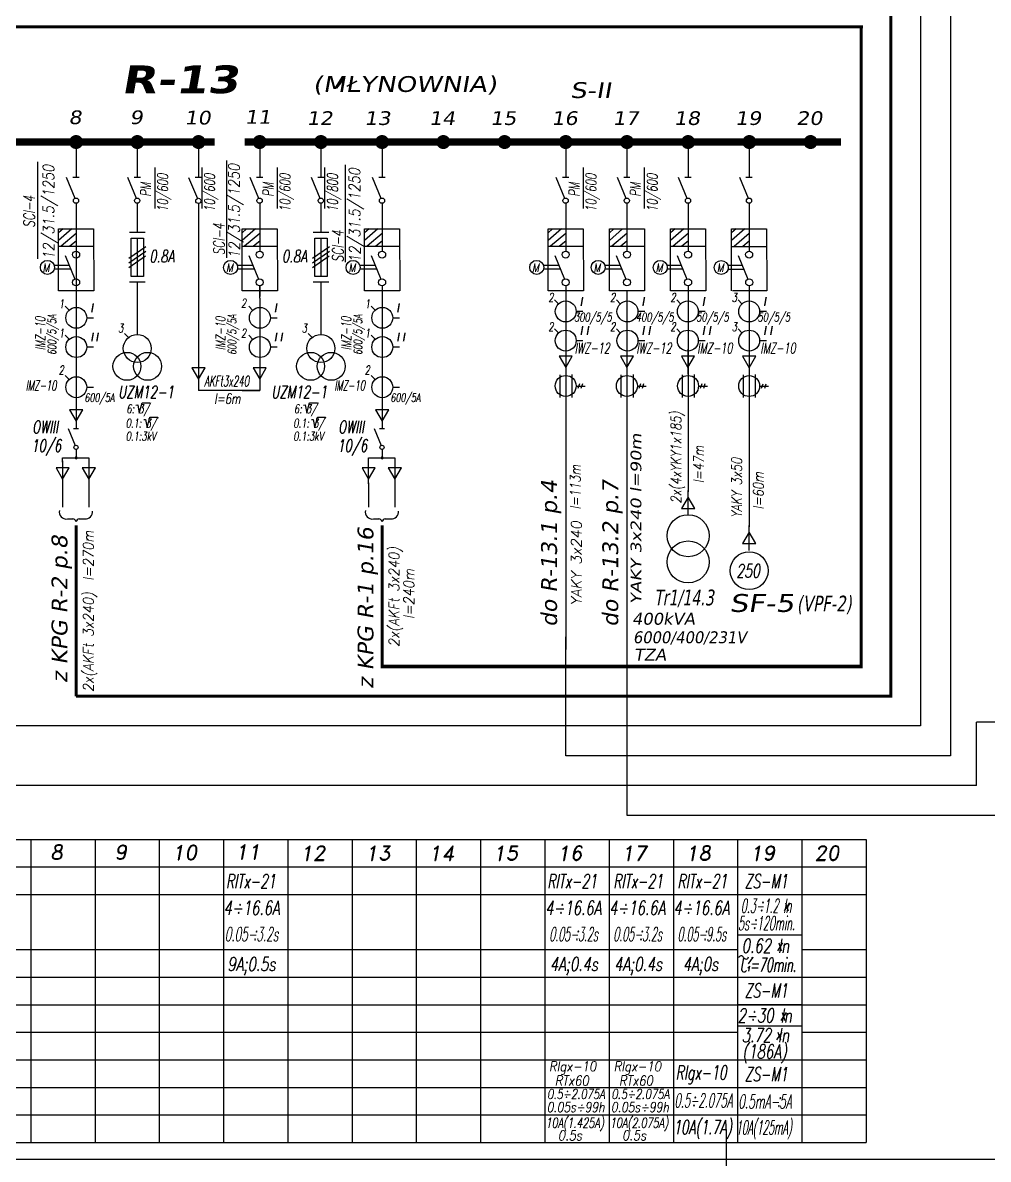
# Model space of a CAD drawing. Extents: x 5 to 420, y 5 to 295.
# Drawn here: x 94 to 256.4, y 5.2 to 196.2 of the extents above; entities that cross this region are included whole.
import ezdxf
from ezdxf.enums import TextEntityAlignment as Align

# ---------------------------------------------------------------- set-up
doc = ezdxf.new("R2010")
doc.units = 0
doc.header["$MEASUREMENT"] = 0
doc.header["$PDMODE"] = 2
doc.header["$PDSIZE"] = 5
doc.layers.get('0').update_dxf_attribs({"linetype": 'CONTINUOUS'})
doc.layers.add('LINIE', color=4, linetype='CONTINUOUS')
doc.layers.add('STYKI', color=4, linetype='CONTINUOUS')
doc.styles.add('ROMAND', font='romand', dxfattribs={"width": 0.8, "oblique": 10, "height": 6})
doc.styles.add('ROMANS', font='romans', dxfattribs={"width": 0.7, "oblique": 10, "height": 2.66})
doc.styles.add('Verdena', font='verdana.ttf', dxfattribs={"width": 1.2, "oblique": 10, "height": 2.66})
doc.styles.add('Verdena1', font='verdanab.ttf', dxfattribs={"width": 1.2, "oblique": 10, "height": 4.66})

# ---------------------------------------------------------------- blocks, each defined once
blk = doc.blocks.new('*U4')
at = {"color": 0}
mesh = blk.add_polyface(dxfattribs=at)
corners = [(0, 0), (3.75, 6.51), (-3.76, 6.5)]
mesh.append_faces([[corners[k] for k in face] for face in [(0, 1, 2)]], dxfattribs={"color": 0})
blk = doc.blocks.new('6')
at = {"color": 7}
blk.add_line((-0.47, 6.02), (-0.47, -1.14), dxfattribs=at)
at = {"xscale": 0.5, "yscale": 0.5, "zscale": 0.5}
blk.add_blockref('*U4', (-0.47, 0.77), dxfattribs=at)
blk = doc.blocks.new('11')
for p, q in [((-2.25, 14.23), (2.25, 14.23)), ((-0.2, 14.25), (-0.2, 14.23)), ((0, 16), (0, 14.23)), ((2.43, 10.05), (-2.43, 6.72)), ((0, 12.49), (0, 1.6)), ((-2.4, 5.45), (2.42, 8.81)), ((-2.4, 4.17), (2.38, 7.43)), ((-2.25, 0), (2.25, 0)), ((0, 0), (0, -2.05))]:
    blk.add_line(p, q)
blk.add_lwpolyline([(-1.78, 1.6), (-1.78, 12.49), (1.78, 12.49), (1.78, 1.6)], close=True)
blk = doc.blocks.new('*U9')
at = {"color": 0}
mesh = blk.add_polyface(dxfattribs=at)
corners = [(0, 0), (3.75, 6.51), (-3.76, 6.5)]
mesh.append_faces([[corners[k] for k in face] for face in [(0, 1, 2)]], dxfattribs={"color": 0})

msp = doc.modelspace()

# ---------------------------------------------------------------- linework, layer by layer
at = {"color": 7}
for p, q in [((148.06, 186.98), (146.74, 185.33)), ((146.74, 185.33), (146.86, 185.21)), ((146.86, 185.21), (148.12, 186.83)), ((148.12, 186.83), (148.06, 187.06)), ((103.02, 176.16), (103.02, 170.28)), ((113.31, 176.16), (113.31, 170.28)), ((123.6, 176.12), (123.6, 170.24)), ((133.89, 176.16), (133.89, 170.28)), ((144.18, 176.16), (144.18, 170.28)), ((154.47, 175.94), (154.47, 170.28)), ((185.34, 176.16), (185.34, 170.28)), ((195.63, 176.16), (195.63, 170.28)), ((205.92, 176.16), (205.92, 170.28)), ((216.18, 176.16), (216.18, 170.28)), ((96.53, 172.85), (96.53, 156.51)), ((103.02, 172.16), (103.02, 170.28)), ((113.31, 172.16), (113.31, 170.28)), ((123.6, 172.12), (123.6, 170.24)), ((128.29, 173.03), (128.29, 156.69)), ((133.89, 172.16), (133.89, 170.28)), ((144.18, 172.16), (144.18, 170.28)), ((144.18, 172.16), (144.18, 170.28)), ((148.27, 172.31), (148.27, 155.97)), ((185.34, 172.16), (185.34, 170.28)), ((195.63, 172.16), (195.63, 170.28)), ((205.92, 172.16), (205.92, 170.28)), ((216.18, 172.15), (216.18, 170.28)), ((102.48, 170.28), (103.53, 170.28)), ((103.02, 171.75), (103.02, 170.27)), ((112.77, 170.28), (113.82, 170.28)), ((116.29, 165.01), (116.29, 171.86)), ((123.06, 170.24), (124.11, 170.24)), ((124.2, 165.01), (124.2, 171.86)), ((133.35, 170.28), (134.4, 170.28)), ((136.87, 165.01), (136.87, 171.86)), ((143.64, 170.28), (144.69, 170.28)), ((143.64, 170.28), (144.69, 170.28)), ((144.85, 165.01), (144.85, 171.86)), ((153.93, 170.28), (154.98, 170.28)), ((184.8, 170.28), (185.85, 170.28)), ((188.32, 165.01), (188.32, 171.86)), ((195.09, 170.28), (196.14, 170.28)), ((198.61, 165.01), (198.61, 171.86)), ((205.38, 170.28), (206.43, 170.28)), ((205.92, 171.75), (205.92, 170.27)), ((215.64, 170.28), (216.69, 170.28)), ((103.02, 165.87), (103.02, 128.05)), ((113.31, 165.87), (113.31, 164.16)), ((113.31, 164.4), (113.31, 161.46)), ((123.6, 165.83), (123.6, 164.12)), ((133.89, 165.87), (133.89, 164.16)), ((133.89, 165.86), (133.89, 157.83)), ((144.18, 165.87), (144.18, 164.16)), ((144.18, 165.87), (144.18, 164.16)), ((144.18, 164.4), (144.18, 161.46)), ((154.47, 165.85), (154.47, 157.83)), ((185.34, 165.87), (185.34, 164.16)), ((185.34, 165.86), (185.34, 157.83)), ((195.63, 165.87), (195.63, 161.27)), ((205.92, 165.87), (205.92, 164.16)), ((205.92, 165.86), (205.92, 157.83)), ((216.18, 165.86), (216.18, 164.15)), ((216.18, 165.85), (216.18, 157.82)), ((123.6, 164.12), (123.6, 162.93)), ((123.6, 162.93), (123.6, 162.93)), ((123.6, 162.93), (123.6, 162.93)), ((123.6, 162.93), (123.6, 160.89)), ((133.89, 162.4), (133.89, 157.83)), ((185.34, 162.4), (185.34, 157.83)), ((195.63, 162.4), (195.63, 157.83)), ((205.92, 162.4), (205.92, 157.83)), ((216.18, 162.39), (216.18, 157.82)), ((100.08, 151.17), (100.08, 161.58)), ((102.3, 161.58), (100.08, 159.63)), ((100.08, 161.58), (105.96, 161.58)), ((100.82, 161.58), (100.08, 160.9)), ((103.02, 160.8), (100.48, 158.64)), ((105.34, 161.58), (105.96, 161.58)), ((105.96, 161.58), (105.99, 151.17)), ((123.6, 160.89), (123.6, 134.43)), ((123.6, 160.89), (123.6, 134.43)), ((130.95, 161.58), (136.83, 161.58)), ((130.95, 151.17), (130.95, 161.58)), ((133.17, 161.58), (130.95, 159.63)), ((131.69, 161.58), (130.95, 160.9)), ((133.89, 160.8), (131.35, 158.64)), ((136.21, 161.58), (136.83, 161.58)), ((136.21, 161.58), (136.83, 161.58)), ((136.83, 161.58), (136.86, 151.17)), ((151.53, 161.6), (157.41, 161.6)), ((151.53, 151.17), (151.53, 161.58)), ((153.75, 161.58), (151.53, 159.63)), ((152.27, 161.58), (151.53, 160.9)), ((154.47, 160.8), (151.93, 158.64)), ((157.41, 161.58), (157.44, 151.17)), ((182.4, 151.17), (182.4, 161.58)), ((182.4, 161.58), (188.28, 161.58)), ((184.62, 161.58), (182.4, 159.63)), ((183.14, 161.58), (182.4, 160.9)), ((185.34, 160.8), (182.8, 158.64)), ((187.66, 161.58), (188.28, 161.58)), ((188.28, 161.58), (188.31, 151.17)), ((192.69, 151.17), (192.69, 161.58)), ((194.91, 161.58), (192.69, 159.63)), ((192.69, 161.58), (198.57, 161.58)), ((192.69, 151.17), (192.69, 161.58)), ((193.43, 161.58), (192.69, 160.9)), ((195.63, 160.8), (193.09, 158.64)), ((197.95, 161.58), (198.57, 161.58)), ((198.57, 161.58), (198.6, 151.17)), ((202.98, 151.17), (202.98, 161.58)), ((205.2, 161.58), (202.98, 159.63)), ((202.98, 161.58), (208.86, 161.58)), ((203.72, 161.58), (202.98, 160.9)), ((205.92, 160.8), (203.38, 158.64)), ((208.86, 161.58), (208.89, 151.17)), ((213.24, 161.57), (219.12, 161.57)), ((215.46, 161.57), (213.24, 159.63)), ((213.99, 161.57), (213.24, 160.89)), ((213.99, 161.57), (213.24, 160.89)), ((213.24, 151.17), (213.24, 161.57)), ((216.18, 160.79), (213.65, 158.63)), ((218.5, 161.57), (219.12, 161.57)), ((219.12, 161.57), (219.15, 151.17)), ((100.08, 158.64), (105.96, 158.64)), ((103.02, 159.51), (101.97, 158.64)), ((130.95, 158.64), (136.83, 158.64)), ((133.89, 159.51), (132.84, 158.64)), ((151.53, 158.64), (157.41, 158.64)), ((154.47, 159.51), (153.42, 158.64)), ((182.4, 158.64), (188.28, 158.64)), ((185.34, 159.51), (184.29, 158.64)), ((192.69, 158.64), (198.57, 158.64)), ((195.63, 159.51), (194.58, 158.64)), ((202.98, 158.64), (208.86, 158.64)), ((205.92, 159.51), (204.87, 158.64)), ((213.24, 158.63), (219.12, 158.63)), ((216.18, 159.5), (215.14, 158.63)), ((99.3, 155.47), (101.85, 155.47)), ((99.3, 155.47), (101.85, 155.47)), ((99.33, 154.83), (102.11, 154.83)), ((99.33, 154.83), (102.11, 154.83)), ((130.1, 155.47), (132.71, 155.47)), ((130.14, 154.83), (132.97, 154.83)), ((150.69, 155.47), (153.3, 155.47)), ((150.73, 154.83), (153.56, 154.83)), ((181.63, 155.47), (184.18, 155.47)), ((181.66, 154.83), (184.44, 154.83)), ((191.93, 155.47), (194.48, 155.47)), ((191.96, 154.83), (194.74, 154.83)), ((202.34, 155.47), (204.75, 155.47)), ((202.38, 154.83), (205.01, 154.83)), ((212.6, 155.46), (215.02, 155.46)), ((212.64, 154.82), (215.28, 154.82)), ((100.22, 151.17), (100.08, 151.17)), ((100.22, 151.17), (100.08, 151.17)), ((105.99, 151.17), (100.22, 151.17)), ((113.31, 152.64), (113.31, 143.82)), ((131.09, 151.17), (130.95, 151.17)), ((136.86, 151.17), (131.09, 151.17)), ((133.89, 151.99), (133.89, 150.23)), ((133.89, 149.95), (133.89, 151.99)), ((144.18, 152.64), (144.18, 143.82)), ((151.67, 151.17), (151.53, 151.17)), ((157.44, 151.17), (151.67, 151.17)), ((154.46, 151.99), (154.46, 128.04)), ((182.54, 151.17), (182.4, 151.17)), ((188.31, 151.17), (182.54, 151.17)), ((185.34, 151.99), (185.34, 150.23)), ((192.83, 151.17), (192.69, 151.17)), ((198.6, 151.17), (192.83, 151.17)), ((195.63, 151.19), (195.63, 132.25)), ((203.12, 151.17), (202.98, 151.17)), ((208.89, 151.17), (203.12, 151.17)), ((205.92, 151.99), (205.92, 130.59)), ((205.92, 151.99), (205.92, 150.23)), ((219.15, 151.17), (213.39, 151.17)), ((216.18, 151.99), (216.18, 130.59)), ((216.18, 151.99), (216.18, 150.22)), ((216.18, 151.7), (216.18, 130.3)), ((133.89, 149.95), (133.89, 134.43)), ((133.89, 149.95), (133.89, 134.43)), ((184.17, 148.94), (183.48, 149.66)), ((185.34, 150.41), (185.34, 114.42)), ((194.56, 148.94), (193.87, 149.66)), ((204.7, 148.94), (204.02, 149.66)), ((215.01, 148.94), (214.33, 149.66)), ((101.88, 147.86), (101.2, 148.59)), ((132.75, 147.86), (132.07, 148.59)), ((153.33, 147.86), (152.65, 148.59)), ((187.1, 147.72), (188.24, 147.72)), ((197.49, 147.72), (198.63, 147.72)), ((207.64, 147.72), (208.78, 147.72)), ((217.95, 147.72), (219.09, 147.72)), ((104.82, 146.64), (105.96, 146.64)), ((135.69, 146.64), (136.83, 146.64)), ((156.27, 146.64), (157.41, 146.64)), ((101.88, 142.95), (101.2, 143.68)), ((111.87, 143.25), (111.18, 143.97)), ((132.75, 142.95), (132.07, 143.68)), ((142.74, 143.25), (142.05, 143.97)), ((153.33, 142.95), (152.65, 143.68)), ((184.17, 144.03), (183.48, 144.76)), ((194.56, 144.03), (193.87, 144.76)), ((204.7, 144.03), (204.02, 144.76)), ((215.01, 144.03), (214.33, 144.76)), ((104.82, 141.74), (105.96, 141.74)), ((135.69, 141.74), (136.83, 141.74)), ((156.27, 141.74), (157.41, 141.74)), ((187.1, 142.81), (188.24, 142.81)), ((197.49, 142.81), (198.63, 142.81)), ((207.64, 142.81), (208.78, 142.81)), ((217.95, 142.81), (219.09, 142.81)), ((205.92, 138.05), (205.92, 132.25)), ((216.18, 138.04), (216.18, 132.24)), ((101.88, 136.2), (101.2, 136.93)), ((153.33, 136.2), (152.65, 136.93)), ((184.33, 137.06), (184.33, 133.23)), ((186.37, 137.09), (186.37, 133.21)), ((194.62, 137.06), (194.62, 133.23)), ((196.66, 137.09), (196.66, 133.21)), ((204.91, 137.06), (204.91, 133.23)), ((206.95, 137.09), (206.95, 133.21)), ((215.17, 137.05), (215.17, 133.22)), ((217.21, 137.08), (217.21, 133.21)), ((104.82, 134.99), (105.96, 134.99)), ((133.89, 134.43), (123.6, 134.43)), ((130.95, 134.43), (133.89, 134.43)), ((156.27, 134.99), (157.41, 134.99)), ((187.11, 135.13), (188.59, 135.13)), ((187.64, 135.5), (187.36, 134.77)), ((188.14, 135.5), (187.9, 134.77)), ((197.4, 135.13), (198.88, 135.13)), ((197.93, 135.5), (197.65, 134.77)), ((198.43, 135.5), (198.19, 134.77)), ((207.69, 135.13), (209.17, 135.13)), ((208.22, 135.5), (207.94, 134.77)), ((208.72, 135.5), (208.48, 134.77)), ((217.95, 135.12), (219.43, 135.12)), ((217.95, 135.12), (219.43, 135.12)), ((218.48, 135.49), (218.21, 134.76)), ((218.99, 135.49), (218.74, 134.76)), ((113.08, 131.96), (113.37, 132)), ((113.37, 132), (113.61, 130.58)), ((113.61, 130.58), (114.1, 132.36)), ((114.1, 132.36), (115.44, 132.36)), ((115.44, 132.36), (115.36, 132.16)), ((141.27, 131.96), (141.55, 132)), ((141.55, 132), (141.8, 130.58)), ((141.8, 130.58), (142.28, 132.36)), ((142.28, 132.36), (143.63, 132.36)), ((143.63, 132.36), (143.54, 132.16)), ((195.63, 132.25), (195.63, 111.34)), ((114.95, 128.14), (115.44, 129.92)), ((115.44, 129.92), (116.78, 129.92)), ((116.78, 129.92), (116.7, 129.72)), ((143.14, 128.14), (143.63, 129.92)), ((143.63, 129.92), (144.97, 129.92)), ((144.97, 129.92), (144.89, 129.72)), ((205.92, 130.59), (205.92, 129.12)), ((216.18, 130.59), (216.18, 114.42)), ((102.58, 128.04), (103.42, 128.04)), ((103.01, 129.54), (103.01, 128.04)), ((114.42, 129.52), (114.71, 129.56)), ((114.71, 129.56), (114.95, 128.14)), ((142.61, 129.52), (142.89, 129.56)), ((142.89, 129.56), (143.14, 128.14)), ((154.03, 128.04), (154.87, 128.04)), ((205.92, 129.12), (205.92, 120.3)), ((103.01, 124.51), (103.01, 123.14)), ((103.02, 124.51), (103.02, 123.12)), ((154.46, 124.51), (154.46, 123.14)), ((154.47, 124.51), (154.47, 123.12)), ((100.75, 122.37), (100.75, 123.1)), ((100.75, 123.1), (105.15, 123.1)), ((100.75, 122.57), (100.75, 118.36)), ((105.16, 123.1), (105.16, 123.08)), ((105.16, 123.1), (105.16, 122.59)), ((105.16, 122.59), (105.16, 122.47)), ((105.16, 122.57), (105.16, 118.36)), ((152.2, 123.1), (156.6, 123.1)), ((152.2, 118.72), (152.2, 123.1)), ((156.61, 123.1), (156.61, 122.59)), ((156.61, 123.1), (156.61, 123.08)), ((156.61, 122.59), (156.61, 118.76)), ((100.75, 118.9), (100.75, 114.8)), ((105.16, 118.9), (105.16, 114.8)), ((152.2, 118.9), (152.2, 114.8)), ((156.61, 118.9), (156.61, 114.8)), ((205.92, 120.3), (205.92, 117.36)), ((101.55, 112.83), (102.47, 112.83)), ((103.53, 112.83), (104.49, 112.83)), ((153, 112.83), (153.92, 112.83)), ((154.98, 112.83), (155.94, 112.83)), ((185.34, 114.42), (185.34, 111.48)), ((216.18, 114.42), (216.18, 111.48)), ((185.34, 111.48), (185.34, 90.9)), ((195.63, 111.48), (195.63, 90.9)), ((103.02, 83.86), (103.02, 83.04)), ((254.39, 68.03), (254.39, 78.7)), ((5.87, 58.98), (235.85, 58.98)), ((95.39, 58.98), (95.39, 8.04)), ((106.2, 58.98), (106.2, 8.04)), ((117, 58.98), (117, 8.04)), ((127.81, 58.98), (127.81, 8.04)), ((138.61, 58.98), (138.61, 8.04)), ((149.41, 58.98), (149.41, 8.04)), ((160.22, 58.98), (160.22, 8.04)), ((171.02, 58.98), (171.02, 8.04)), ((181.83, 58.98), (181.83, 8.04)), ((192.63, 58.98), (192.63, 8.04)), ((203.44, 58.98), (203.44, 8.04)), ((214.24, 58.98), (214.24, 8.04)), ((225.05, 58.98), (225.05, 8.04)), ((235.85, 58.98), (235.85, 8.04)), ((5.87, 54.35), (235.85, 54.35)), ((5.87, 49.72), (235.85, 49.72)), ((214.22, 42.95), (225.03, 42.95)), ((84.59, 40.46), (214.24, 40.46)), ((84.59, 40.46), (214.24, 40.46)), ((225.05, 40.46), (235.85, 40.46)), ((215.24, 39.06), (214.91, 37.18)), ((216.82, 39.18), (216, 38.05)), ((216.58, 38.99), (216.82, 39.18)), ((216.82, 39.18), (216.71, 38.88)), ((216.27, 37.64), (215.96, 37.31)), ((216.13, 36.81), (216.3, 37.66)), ((5.87, 35.83), (235.85, 35.83)), ((5.87, 31.2), (214.24, 31.2)), ((189.7, 31.2), (235.85, 31.2)), ((214.22, 31.21), (225.03, 31.21)), ((225.05, 31.2), (235.85, 31.2)), ((214.22, 27.66), (225.03, 27.66)), ((84.59, 26.57), (214.24, 26.57)), ((84.59, 26.57), (214.24, 26.57)), ((225.05, 26.57), (235.85, 26.57)), ((5.87, 21.94), (235.85, 21.94)), ((5.87, 17.3), (214.24, 17.3)), ((16.67, 17.3), (214.24, 17.3)), ((214.23, 17.3), (225.03, 17.3)), ((225.05, 17.3), (235.85, 17.3)), ((5.87, 12.67), (214.24, 12.67)), ((16.67, 12.67), (214.24, 12.67)), ((214.29, 12.67), (225.1, 12.67)), ((225.05, 12.67), (235.85, 12.67)), ((5.87, 8.04), (235.85, 8.04))]:
    msp.add_line(p, q, dxfattribs=at)
msp.add_line((5.09, 5.22), (419.68, 5.22))
for points, const_width in [([(26.01, 176.16), (126.3, 176.16)], 1.2), ([(131.34, 176.16), (231.63, 176.16)], 1.2), ([(103.02, 111.77), (103.02, 85.02)], 0.5), ([(154.47, 111.77), (154.47, 87.77)], 0.5), ([(103.02, 85.02), (103.02, 83.04)], 0.5)]:
    msp.add_lwpolyline(points, dxfattribs=dict(at, const_width=const_width))
at = {"color": 7, "const_width": 1.15}
for points in [[(102.42, 176.16, 1), (103.62, 176.16, 1)], [(112.71, 176.16, 1), (113.91, 176.16, 1)], [(123, 176.16, 1), (124.2, 176.16, 1)], [(133.29, 176.16, 1), (134.49, 176.16, 1)], [(143.58, 176.16, 1), (144.78, 176.16, 1)], [(153.87, 176.16, 1), (155.07, 176.16, 1)], [(164.16, 176.16, 1), (165.36, 176.16, 1)], [(174.45, 176.16, 1), (175.65, 176.16, 1)], [(184.74, 176.16, 1), (185.94, 176.16, 1)], [(195.03, 176.16, 1), (196.23, 176.16, 1)], [(205.32, 176.16, 1), (206.52, 176.16, 1)], [(215.61, 176.16, 1), (216.81, 176.16, 1)], [(225.9, 176.16, 1), (227.1, 176.16, 1)]]:
    msp.add_lwpolyline(points, format="xyb", close=True, dxfattribs=at)
at = {"color": 7}
for centre, radius in [((103, 166.31), 0.441), ((113.29, 166.31), 0.441), ((123.58, 166.27), 0.441), ((133.87, 166.31), 0.441), ((144.16, 166.31), 0.441), ((144.16, 166.31), 0.441), ((154.45, 166.31), 0.441), ((185.32, 166.31), 0.441), ((195.61, 166.31), 0.441), ((205.9, 166.31), 0.441), ((216.16, 166.3), 0.441), ((103.02, 157.24), 0.588), ((133.89, 157.24), 0.588), ((154.47, 157.24), 0.588), ((185.34, 157.24), 0.588), ((195.63, 157.24), 0.588), ((205.92, 157.24), 0.588), ((216.18, 157.24), 0.588), ((98.19, 155.1), 1.18), ((98.19, 155.1), 1.18), ((128.99, 155.09), 1.18), ((149.58, 155.09), 1.18), ((180.46, 155.1), 1.18), ((190.79, 155.1), 1.18), ((201.23, 155.09), 1.18), ((211.49, 155.08), 1.18), ((103.02, 152.58), 0.588), ((133.89, 152.58), 0.588), ((154.47, 152.58), 0.588), ((185.34, 152.58), 0.588), ((195.63, 152.58), 0.588), ((205.92, 152.58), 0.588), ((216.19, 152.57), 0.588), ((185.34, 147.69), 1.76), ((195.72, 147.69), 1.76), ((205.87, 147.69), 1.76), ((216.18, 147.69), 1.76), ((103.05, 146.62), 1.76), ((133.92, 146.62), 1.76), ((154.5, 146.62), 1.76), ((103.05, 141.71), 1.76), ((113.3, 141.47), 2.35), ((133.92, 141.71), 1.76), ((144.17, 141.47), 2.35), ((154.5, 141.71), 1.76), ((185.34, 142.79), 1.76), ((195.72, 142.79), 1.76), ((205.87, 142.79), 1.76), ((216.18, 142.79), 1.76), ((111.57, 138.47), 2.35), ((115.04, 138.47), 2.35), ((142.44, 138.47), 2.35), ((145.91, 138.47), 2.35), ((103.05, 134.96), 1.76), ((154.5, 134.96), 1.76), ((185.33, 135.17), 1.76), ((195.62, 135.17), 1.76), ((205.91, 135.17), 1.76), ((216.18, 135.16), 1.76), ((102.99, 124.86), 0.353), ((154.44, 124.86), 0.353), ((205.92, 110.01), 3.53), ((205.92, 105.6), 3.53), ((216.18, 104.13), 3.18)]:
    msp.add_circle(centre, radius, dxfattribs=at)
for centre, radius, start, end in [((103.04, 123.1), 0.178, 0, 180), ((103.04, 123.1), 0.178, 180, 0), ((154.49, 123.1), 0.178, 0, 180), ((154.49, 123.1), 0.178, 180, 0), ((101.35, 113.99), 1.18, 166.6244, 280.02), ((102.43, 112.24), 0.588, 7.5296, 90.1947), ((103.6, 112.25), 0.588, 93.1324, 172.0069), ((104.61, 114), 1.18, 263.2509, 7.5822), ((152.8, 113.99), 1.18, 166.6244, 280.02), ((153.88, 112.24), 0.588, 7.5296, 90.1947), ((155.05, 112.25), 0.588, 93.1324, 172.0069), ((156.06, 114), 1.18, 263.2509, 7.5822), ((214.84, 38.98), 0.432, 19.9112, 170.9729), ((215.65, 39.3), 0.432, 202.6705, 348.2135), ((215.34, 37.14), 0.432, 174.5766, 331.0479)]:
    msp.add_arc(centre, radius, start, end, dxfattribs=at)
msp.add_point((212.39, 5.22))
at = {"layer": 'LINIE', "color": 7}
for p, q in [((245.01, 204.91), (245.01, 78.04)), ((250.01, 201.22), (250.01, 73.04)), ((245.01, 199.72), (245.01, 79.72)), ((195.6, 93.99), (195.6, 63.04)), ((185.33, 73.04), (185.33, 93.04)), ((331.72, 78.7), (254.39, 78.7)), ((245.01, 78.04), (51.56, 78.04)), ((247.5, 73.04), (185.33, 73.04)), ((250.01, 73.04), (190, 73.04)), ((254.39, 68.04), (61.76, 68.04)), ((195.6, 63.04), (258.57, 63.04))]:
    msp.add_line(p, q, dxfattribs=at)
for points, const_width in [([(240.01, 200.54), (240.01, 88.04)], 0.5), ([(52.8, 195.54), (235.3, 195.54)], 0.5), ([(235.01, 195.54), (235.01, 88.04)], 0.5), ([(240.01, 195.56), (240.01, 83.06)], 0.5), ([(235.25, 88.04), (154.24, 88.04)], 0.6), ([(237.5, 83.04), (103.02, 83.04)], 0.5), ([(240.26, 83.04), (108.02, 83.04)], 0.5)]:
    msp.add_lwpolyline(points, dxfattribs=dict(at, const_width=const_width))
at = {"layer": 'STYKI', "color": 7}
for p, q in [((101.36, 170.25), (102.83, 166.72)), ((111.65, 170.25), (113.12, 166.72)), ((121.94, 170.2), (123.41, 166.67)), ((132.23, 170.25), (133.7, 166.72)), ((142.52, 170.25), (143.99, 166.72)), ((142.52, 170.25), (143.99, 166.72)), ((152.81, 170.25), (154.28, 166.72)), ((183.68, 170.25), (185.15, 166.72)), ((193.97, 170.25), (195.44, 166.72)), ((204.26, 170.25), (205.73, 166.72)), ((214.53, 170.24), (216, 166.71)), ((101.19, 157.1), (102.81, 153.12)), ((132.06, 157.1), (133.68, 153.12)), ((152.64, 157.1), (154.26, 153.12)), ((183.51, 157.1), (185.13, 153.12)), ((193.8, 157.1), (195.42, 153.12)), ((204.09, 157.1), (205.71, 153.12)), ((214.36, 157.09), (215.97, 153.11)), ((101.69, 128.01), (102.86, 125.18)), ((153.14, 128.01), (154.31, 125.18))]:
    msp.add_line(p, q, dxfattribs=at)

# ---------------------------------------------------------------- block references
at = {"color": 7}
for name, p, xscale, yscale, zscale in [('11', (113.31, 152.64), 0.5879999999999999, 0.5879999999999999, 0.5879999999999999), ('11', (144.18, 152.64), 0.5879999999999999, 0.5879999999999999, 0.5879999999999999), ('6', (206.17, 137.8), 0.5879999999999999, 0.5879999999999999, 0.5879999999999999), ('6', (216.46, 137.79), 0.588, 0.588, 0.588), ('*U4', (195.63, 138.25), 0.2940000000000111, 0.2940000000000111, 0.2940000000000111), ('6', (123.88, 135.85), 0.5879999999999999, 0.5879999999999999, 0.5879999999999999), ('6', (134.17, 135.86), 0.5879999999999999, 0.5879999999999999, 0.5879999999999999), ('*U9', (100.75, 119.49), 0.2939999999999999, 0.2939999999999999, 0.2939999999999999), ('*U9', (105.16, 119.49), 0.2939999999999999, 0.2939999999999999, 0.2939999999999999), ('*U9', (152.2, 119.49), 0.2939999999999999, 0.2939999999999999, 0.2939999999999999), ('*U9', (156.61, 119.49), 0.2939999999999999, 0.2939999999999999, 0.2939999999999999)]:
    msp.add_blockref(name, p, dxfattribs=dict(at, xscale=xscale, yscale=yscale, zscale=zscale))
at = {"color": 7, "rotation": 180}
for p, xscale, yscale, zscale in [((205.65, 116.92), 0.5879999999999999, 0.5879999999999999, 0.5879999999999999), ((215.91, 111.04), 0.588, 0.588, 0.588)]:
    msp.add_blockref('6', p, dxfattribs=dict(at, xscale=xscale, yscale=yscale, zscale=zscale))

# ---------------------------------------------------------------- texts
at = {"color": 7, "oblique": 10}
for s, height, style, width, p in [('R-13', 4.66, 'Verdena1', 1.2, (110.59, 184.37)), ('(MŁYNOWNIA)', 2.66, 'Verdena', 1.2, (142.81, 184.58)), ('S-II', 2.66, 'Verdena', 1.2, (186.05, 183.56)), ('8', 2.3, 'Verdena', 1.1, (101.72, 179.17)), ('9', 2.3, 'Verdena', 1.1, (112.01, 179.17)), ('10', 2.3, 'Verdena', 1.1, (121.22, 179.11)), ('11', 2.3, 'Verdena', 1.1, (131.36, 179.23)), ('12', 2.3, 'Verdena', 1.1, (141.75, 179.03)), ('13', 2.3, 'Verdena', 1.1, (151.45, 179.03)), ('14', 2.3, 'Verdena', 1.1, (162.33, 179.03)), ('15', 2.3, 'Verdena', 1.1, (172.62, 179.03)), ('16', 2.3, 'Verdena', 1.1, (182.91, 179.03)), ('17', 2.3, 'Verdena', 1.1, (193.2, 179.03)), ('18', 2.3, 'Verdena', 1.1, (203.49, 179.03)), ('19', 2.3, 'Verdena', 1.1, (213.78, 179.03)), ('20', 2.3, 'Verdena', 1.1, (224.07, 179.03)), ('0.8A', 2.058, 'ROMAND', 0.7, (115.33, 155.95)), ('0.8A', 2.058, 'ROMAND', 0.7, (137.63, 155.95)), ('M', 1.41, 'ROMANS', 0.8, (97.39, 154.35)), ('M', 1.41, 'ROMANS', 0.8, (97.39, 154.35)), ('M', 1.41, 'ROMANS', 0.8, (128.24, 154.35)), ('M', 1.41, 'ROMANS', 0.8, (148.84, 154.35)), ('M', 1.41, 'ROMANS', 0.8, (179.69, 154.35)), ('M', 1.41, 'ROMANS', 0.8, (190.02, 154.35)), ('M', 1.41, 'ROMANS', 0.8, (200.48, 154.35)), ('M', 1.41, 'ROMANS', 0.8, (210.75, 154.34)), ('1', 1.47, 'ROMANS', 0.7, (100.11, 148.22)), ('I', 1.5, 'Verdena', 1.2, (105.29, 147.55)), ('2', 1.47, 'ROMANS', 0.7, (130.73, 148.33)), ('I', 1.5, 'Verdena', 1.2, (136.16, 147.55)), ('1', 1.47, 'ROMANS', 0.7, (151.56, 148.22)), ('I', 1.5, 'Verdena', 1.2, (156.74, 147.55)), ('2', 1.47, 'ROMANS', 0.7, (182.4, 149.3)), ('I', 1.5, 'Verdena', 1.2, (187.57, 148.63)), ('2', 1.47, 'ROMANS', 0.7, (192.79, 149.3)), ('I', 1.5, 'Verdena', 1.2, (197.96, 148.63)), ('2', 1.47, 'ROMANS', 0.7, (202.94, 149.3)), ('I', 1.5, 'Verdena', 1.2, (208.11, 148.63)), ('3', 1.47, 'ROMANS', 0.7, (213.25, 149.3)), ('I', 1.5, 'Verdena', 1.2, (218.42, 148.63)), ('300/5/5', 1.47, 'ROMANS', 0.7, (186.74, 146.01)), ('400/5/5', 1.47, 'ROMANS', 0.7, (197.13, 146.01)), ('50/5/5', 1.47, 'ROMANS', 0.7, (207.28, 146.01)), ('50/5/5', 1.47, 'ROMANS', 0.7, (217.59, 146.01)), ('3', 1.47, 'ROMANS', 0.7, (110.07, 144.16)), ('3', 1.47, 'ROMANS', 0.7, (140.94, 144.16)), ('2', 1.47, 'ROMANS', 0.7, (182.4, 144.39)), ('I', 1.5, 'Verdena', 1.2, (187.57, 143.72)), ('I', 1.5, 'Verdena', 1.2, (188.59, 143.72)), ('2', 1.47, 'ROMANS', 0.7, (192.79, 144.39)), ('I', 1.5, 'Verdena', 1.2, (197.96, 143.72)), ('I', 1.5, 'Verdena', 1.2, (198.98, 143.72)), ('2', 1.47, 'ROMANS', 0.7, (202.94, 144.39)), ('I', 1.5, 'Verdena', 1.2, (208.11, 143.72)), ('I', 1.5, 'Verdena', 1.2, (209.13, 143.72)), ('3', 1.47, 'ROMANS', 0.7, (213.25, 144.39)), ('I', 1.5, 'Verdena', 1.2, (218.42, 143.72)), ('I', 1.5, 'Verdena', 1.2, (219.44, 143.72)), ('1', 1.47, 'ROMANS', 0.7, (100.11, 143.31)), ('I', 1.5, 'Verdena', 1.2, (105.29, 142.65)), ('I', 1.5, 'Verdena', 1.2, (106.13, 142.65)), ('2', 1.47, 'ROMANS', 0.7, (130.73, 143.31)), ('I', 1.5, 'Verdena', 1.2, (136.16, 142.65)), ('I', 1.5, 'Verdena', 1.2, (137.12, 142.65)), ('1', 1.47, 'ROMANS', 0.7, (151.56, 143.31)), ('I', 1.5, 'Verdena', 1.2, (156.74, 142.65)), ('I', 1.5, 'Verdena', 1.2, (157.7, 142.65)), ('IWZ-12', 1.8, 'ROMAND', 0.65, (186.83, 140.63)), ('IWZ-12', 1.8, 'ROMAND', 0.65, (197.22, 140.63)), ('IMZ-10', 1.8, 'ROMAND', 0.65, (207.45, 140.63)), ('IMZ-10', 1.8, 'ROMAND', 0.65, (218.08, 140.63)), ('2', 1.47, 'ROMANS', 0.7, (100.08, 137.12)), ('2', 1.47, 'ROMANS', 0.7, (151.53, 137.12)), ('IMZ-10', 1.7, 'ROMAND', 0.6, (94.55, 134.4)), ('AKFt3x240', 1.764, 'ROMANS', 0.6, (124.57, 135.08)), ('IMZ-10', 1.7, 'ROMAND', 0.6, (146.43, 134.4)), ('600/5A', 1.4, 'ROMANS', 0.7, (104.42, 132.5)), ('UZM12-1', 2.058, 'ROMAND', 0.7, (110.08, 133.13)), ('l=6m', 1.764, 'ROMANS', 0.7, (126.22, 132.15)), ('UZM12-1', 2.058, 'ROMAND', 0.7, (135.83, 133.13)), ('600/5A', 1.4, 'ROMANS', 0.7, (155.87, 132.5)), ('6: 3/', 1.47, 'ROMANS', 0.7, (111.47, 130.61)), ('6: 3/', 1.47, 'ROMANS', 0.7, (139.65, 130.61)), ('0.1: 3/', 1.47, 'ROMANS', 0.7, (111.35, 128.17)), ('0.1: 3/', 1.47, 'ROMANS', 0.7, (139.53, 128.17)), ('OWIII', 2.058, 'ROMAND', 0.7, (95.63, 127.25)), ('OWIII', 2.058, 'ROMAND', 0.7, (147.08, 127.25)), ('10/6', 2.058, 'ROMAND', 0.7, (95.47, 124.12)), ('0.1:3kV', 1.47, 'ROMANS', 0.7, (111.35, 125.98)), ('0.1:3kV', 1.47, 'ROMANS', 0.7, (139.53, 125.98)), ('10/6', 2.058, 'ROMAND', 0.7, (146.92, 124.12)), ('250', 2.226, 'ROMAND', 0.7, (214, 102.98)), ('6000/400/231V', 2, 'Verdena', 0.9, (196.64, 91.94)), ('RITx-21', 2.346, 'ROMANS', 0.65, (128.21, 50.76)), ('RITx-21', 2.346, 'ROMANS', 0.65, (182.23, 50.76)), ('RITx-21', 2.346, 'ROMANS', 0.65, (193.32, 50.76)), ('RITx-21', 2.346, 'ROMANS', 0.65, (204.11, 50.76)), ('ZS-M1', 2.346, 'ROMANS', 0.65, (215.45, 50.76)), ('4-16.6A', 2.346, 'ROMANS', 0.7, (127.8, 46.3)), (':', 2.35, 'ROMANS', 0.7, (129.98, 46.51)), ('4-16.6A', 2.346, 'ROMANS', 0.7, (181.88, 46.3)), (':', 2.35, 'ROMANS', 0.7, (184.16, 46.51)), ('4-16.6A', 2.346, 'ROMANS', 0.7, (192.62, 46.3)), (':', 2.35, 'ROMANS', 0.7, (194.83, 46.51)), ('4-16.6A', 2.346, 'ROMANS', 0.7, (203.42, 46.3)), (':', 2.35, 'ROMANS', 0.7, (205.62, 46.51)), ('0.3-1.2 In', 2.35, 'ROMANS', 0.5, (214.78, 46.64)), (':', 2.35, 'ROMANS', 0.7, (217.9, 46.92)), ('x', 2, 'ROMANS', 0.7, (221.9, 46.97)), ('5s-120min.', 2.35, 'ROMANS', 0.5, (214.31, 43.72)), ('0.05-3.2s', 2.346, 'ROMANS', 0.55, (128.01, 41.86)), ('0.05-3.2s', 2.346, 'ROMANS', 0.5, (182.57, 41.86)), ('0.05-3.2s', 2.346, 'ROMANS', 0.5, (193.33, 41.86)), ('0.05-9.5s', 2.346, 'ROMANS', 0.5, (204.13, 41.86)), (':', 2.35, 'ROMANS', 0.7, (216.73, 43.93)), (':', 2.35, 'ROMANS', 0.7, (132.75, 42.03)), (':', 2.35, 'ROMANS', 0.7, (186.84, 42.03)), (':', 2.35, 'ROMANS', 0.7, (197.62, 42.03)), (':', 2.35, 'ROMANS', 0.7, (208.41, 42.03)), ('0.62 In', 2.35, 'ROMANS', 0.7, (214.92, 39.9)), ('x', 2, 'ROMANS', 0.7, (220.74, 40.25)), ('9A;0.5s', 2.346, 'ROMANS', 0.7, (128.46, 36.86)), ('4A;0.4s', 2.346, 'ROMANS', 0.7, (182.66, 36.86)), ('4A;0.4s', 2.346, 'ROMANS', 0.7, (182.66, 36.86)), ('4A;0.4s', 2.346, 'ROMANS', 0.7, (193.47, 36.86)), ('4A;0s', 2.346, 'ROMANS', 0.7, (205, 36.86)), ('=70min.', 2.35, 'ROMANS', 0.58, (216.3, 36.72)), ('ZS-M1', 2.346, 'ROMANS', 0.65, (215.45, 32.42)), ('2-30 In', 2.35, 'ROMANS', 0.7, (214.24, 28.23)), (':', 2.35, 'ROMANS', 0.7, (216.47, 28.52)), ('x', 2, 'ROMANS', 0.7, (221.32, 28.56)), ('3.72 In', 2.35, 'ROMANS', 0.7, (214.93, 24.9)), ('x', 2, 'ROMANS', 0.7, (220.61, 25.27)), ('RIgx-10', 1.667, 'ROMANS', 0.85, (182.53, 20)), ('RIgx-10', 1.667, 'ROMANS', 0.85, (193.42, 20)), ('RTx60', 1.667, 'ROMANS', 0.85, (183.51, 17.61)), ('RTx60', 1.667, 'ROMANS', 0.85, (194.31, 17.61)), ('RIgx-10', 2.35, 'ROMANS', 0.65, (203.82, 18.64)), ('ZS-M1', 2.346, 'ROMANS', 0.65, (215.45, 18.35)), (':', 1.67, 'ROMANS', 0.85, (185.14, 15.59)), (':', 1.67, 'ROMANS', 0.85, (196.03, 15.59)), (':', 2.35, 'ROMANS', 0.7, (206.53, 14.14)), ('0.5mA-5A', 2.35, 'ROMANS', 0.55, (214.35, 13.73)), (':', 2.35, 'ROMANS', 0.7, (220.8, 14.01)), (':', 1.67, 'ROMANS', 0.85, (187.58, 13.27)), (':', 1.67, 'ROMANS', 0.85, (198.32, 13.27)), ('10A(125mA)', 2.35, 'ROMANS', 0.48, (213.97, 9.4)), ('0.5s', 1.667, 'ROMANS', 0.85, (184.02, 8.39)), ('0.5s', 1.667, 'ROMANS', 0.85, (194.82, 8.39))]:
    msp.add_text(s, height=height, dxfattribs=dict(at, style=style, width=width)).set_placement(p)
at = {"color": 7, "style": 'ROMAND', "oblique": 10, "width": 0.758671}
for p, p2 in [((99.36, 156.41), (99.3, 172.32)), ((130.56, 156.59), (130.5, 172.5)), ((150.82, 155.87), (150.76, 171.78))]:
    msp.add_text('12/31.5/1250', height=1.8816, rotation=90.2084, dxfattribs=at).set_placement(p, p2, align=Align.FIT)
at = {"color": 7, "oblique": 10}
for s, height, rotation, style, width, p in [('10/600', 1.749, 90, 'ROMAND', 0.7, (118.44, 164.43)), ('10/600', 1.749, 90, 'ROMAND', 0.7, (126.34, 164.43)), ('10/600', 1.749, 90, 'ROMAND', 0.7, (139.02, 164.43)), ('10/800', 1.749, 90, 'ROMAND', 0.7, (147, 164.43)), ('10/600', 1.749, 90, 'ROMAND', 0.7, (190.47, 164.43)), ('10/600', 1.749, 90, 'ROMAND', 0.7, (200.76, 164.43)), ('PM', 1.749, 90, 'ROMAND', 0.7, (115.6, 166.96)), ('PM', 1.749, 90, 'ROMAND', 0.7, (136.18, 166.96)), ('PM', 1.749, 90, 'ROMAND', 0.7, (187.63, 166.96)), ('PM', 1.749, 90, 'ROMAND', 0.7, (197.92, 166.96)), ('SCI-4', 1.882, 90.2084, 'ROMAND', 0.7, (96.08, 161.77)), ('SCI-4', 1.882, 90.2084, 'ROMAND', 0.7, (127.98, 157.13)), ('SCI-4', 1.882, 90.2084, 'ROMAND', 0.7, (147.98, 155.95)), ('600/5/5A', 1.4, 90, 'ROMANS', 0.7, (99.64, 140.36)), ('600/5/5A', 1.4, 90, 'ROMANS', 0.7, (129.94, 140.36)), ('600/5/5A', 1.4, 90, 'ROMANS', 0.7, (151.09, 140.36)), ('IMZ-10', 1.6, 90, 'ROMAND', 0.7, (97.79, 141.16)), ('IMZ-10', 1.6, 90, 'ROMAND', 0.7, (128.09, 141.16)), ('IMZ-10', 1.6, 90, 'ROMAND', 0.7, (149.24, 141.16)), ('2x(4xYKY1x185)', 1.764, 90, 'ROMANS', 0.8, (204.77, 115.41)), ('YAKY 3x240 l=90m', 1.8, 90, 'Verdena', 1.2, (198.05, 98.47)), ('l=47m', 1.764, 90, 'ROMANS', 0.8, (208.56, 118.83)), ('YAKY 3x50', 1.764, 90, 'ROMANS', 0.8, (214.95, 112.95)), ('l=113m', 1.764, 90, 'ROMANS', 0.8, (187.83, 114.42)), ('l=60m', 1.764, 90, 'ROMANS', 0.8, (218.6, 114.42)), ('l=270m', 1.764, 90, 'ROMANS', 0.9, (105.96, 102.42)), ('2x(AKFt 3x240)', 1.764, 90, 'ROMANS', 0.9, (157.35, 91.32)), ('l=240m', 1.764, 90, 'ROMANS', 0.9, (159.85, 96.01)), ('2x(AKFt 3x240)', 1.764, 90, 'ROMANS', 0.9, (105.96, 83.73))]:
    msp.add_text(s, height=height, rotation=rotation, dxfattribs=dict(at, style=style, width=width)).set_placement(p)
for s, height, style, p in [('do R-13.1 p.4', 2.66, 'Verdena', (183.87, 94.69)), ('do R-13.2 p.7', 2.66, 'Verdena', (194.16, 94.69)), ('z KPG R-1 p.16', 2.66, 'Verdena', (153, 84.27)), ('YAKY 3x240', 1.764, 'ROMANS', (188, 98.25)), ('z KPG R-2 p.8', 2.66, 'Verdena', (101.55, 85.26))]:
    msp.add_text(s, height=height, rotation=90, dxfattribs=dict(at, style=style)).set_placement(p)
for s, height, style, width, p, p2 in [('Tr1/14.3', 2.66, 'Verdena', 0.623362, (200.19, 98.29), (210.23, 98.29)), ('(VPF-2)', 2.66, 'Verdena', 0.651305, (224.2, 97.27), (233.4, 97.27)), ('0.5-2.075A', 1.667, 'ROMANS', 0.670935, (182.2, 15.36), (191.94, 15.36)), ('0.5-2.075A', 1.667, 'ROMANS', 0.670935, (193.01, 15.36), (202.76, 15.36)), ('0.5-2.075A', 2.35, 'ROMANS', 0.47593, (203.61, 13.93), (213.36, 13.93)), ('0.05s-99h', 1.667, 'ROMANS', 0.73084, (182.14, 13.15), (191.88, 13.15)), ('0.05s-99h', 1.667, 'ROMANS', 0.73084, (192.94, 13.15), (202.69, 13.15)), ('10A(1.425A)', 1.667, 'ROMANS', 0.65044, (181.97, 10.52), (191.78, 10.52)), ('10A(2.075A)', 1.667, 'ROMANS', 0.65044, (192.78, 10.52), (202.59, 10.52)), ('10A(1.7A)', 2.35, 'ROMANS', 0.584429, (203.44, 9.42), (213.25, 9.42))]:
    msp.add_text(s, height=height, dxfattribs=dict(at, style=style, width=width)).set_placement(p, p2, align=Align.FIT)
at = {"color": 6, "style": 'Verdena', "oblique": 10, "width": 1.125901}
msp.add_text('SF-5', height=3, dxfattribs=at).set_placement((212.84, 97.2), (223.75, 97.2), align=Align.FIT)
at = {"color": 7, "oblique": 10}
for s, height, style, p in [('400kVA', 2, 'Verdena', (196.48, 95.05)), ('TZA', 2, 'Verdena', (196.79, 89.03)), ('8', 2.47, 'ROMAND', (98.66, 55.6)), ('9', 2.47, 'ROMAND', (109.46, 55.6)), ('10', 2.47, 'ROMAND', (119.14, 55.54)), ('11', 2.47, 'ROMAND', (129.78, 55.66)), ('12', 2.47, 'ROMAND', (140.69, 55.45)), ('13', 2.47, 'ROMAND', (151.65, 55.45)), ('14', 2.47, 'ROMAND', (162.3, 55.45)), ('15', 2.47, 'ROMAND', (173.1, 55.45)), ('16', 2.47, 'ROMAND', (183.91, 55.45)), ('17', 2.47, 'ROMAND', (194.71, 55.45)), ('18', 2.47, 'ROMAND', (205.51, 55.45)), ('19', 2.47, 'ROMAND', (216.32, 55.45)), ('20', 2.47, 'ROMAND', (227.12, 55.45))]:
    msp.add_text(s, height=height, dxfattribs=dict(at, style=style)).set_placement(p)
at = {"layer": 'LINIE', "color": 7, "style": 'ROMANS', "oblique": 10, "width": 0.7}
msp.add_text('(186A)', height=2.35, dxfattribs=at).set_placement((215.03, 22.15))

# ---------------------------------------------------------------- meshes
at = {"color": 7}
mesh = msp.add_polyface(dxfattribs=at)
corners = [(185.34, 138.25), (186.45, 140.17), (184.24, 140.17)]
mesh.append_faces([[corners[k] for k in face] for face in [(0, 1, 2)]], dxfattribs={"color": 7})
mesh = msp.add_polyface(dxfattribs=at)
corners = [(103.02, 129.24), (104.13, 131.15), (101.92, 131.15)]
mesh.append_faces([[corners[k] for k in face] for face in [(0, 1, 2)]], dxfattribs={"color": 7})
mesh = msp.add_polyface(dxfattribs=at)
corners = [(154.47, 129.24), (155.58, 131.15), (153.37, 131.15)]
mesh.append_faces([[corners[k] for k in face] for face in [(0, 1, 2)]], dxfattribs={"color": 7})

doc.saveas('drawing.dxf')
